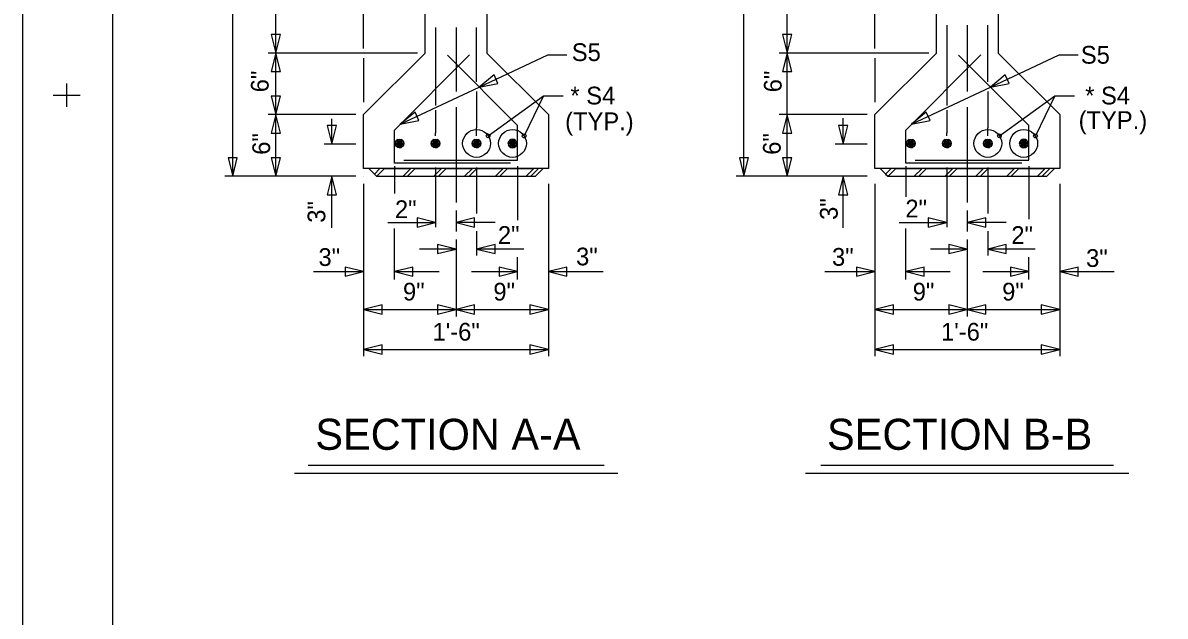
# Model space of a CAD drawing. Extents: x 0 to 34, y -1.9 to 25.4.
# Drawn here: x 0 to 9.27, y 12.77 to 17.58 of the extents above; entities that cross this region are included whole.
import ezdxf

# ---------------------------------------------------------------- set-up
doc = ezdxf.new("R2010")
doc.units = 0
for name, color, linetype in [('Arrowhead Terminators CELL', 7, 'Continuous'), ('P_SMU_Concrete_Girder', 7, 'Continuous'), ('P_SMU_Mis_Center_Lines', 7, 'Continuous'), ('P_SMU_Rebar_S_Bar', 7, 'Continuous'), ('P_SMU_Structural_Steel', 7, 'Continuous'), ('Plan Sheet CELL', 7, 'Continuous'), ('Plot Shape CELL', 7, 'Continuous'), ('Sheet Plan CELL', 7, 'Continuous'), ('SMU_Dimension Lines', 7, 'Continuous'), ('SMU_Text', 7, 'Continuous'), ('SMU_Title Text', 7, 'Continuous'), ('User Information Notes', 7, 'Continuous')]:
    doc.layers.add(name, color=color, linetype=linetype)

msp = doc.modelspace()

# ---------------------------------------------------------------- linework, layer by layer
at = {"layer": 'Arrowhead Terminators CELL'}
for points in [[(2.0532, 17.3368), (2.0907, 17.4868), (2.0157, 17.4868)], [(6.203, 17.3368), (6.2405, 17.4868), (6.1655, 17.4868)], [(2.0532, 17.3368), (2.0157, 17.1868), (2.0907, 17.1868)], [(6.203, 17.3368), (6.1655, 17.1868), (6.2405, 17.1868)], [(3.7047, 17.0606), (3.8564, 17.0906), (3.8245, 17.1584)], [(7.8545, 17.0606), (8.0062, 17.0906), (7.9742, 17.1584)], [(2.0532, 16.8368), (2.0907, 16.9868), (2.0157, 16.9868)], [(2.0532, 16.8368), (2.0157, 16.6868), (2.0907, 16.6868)], [(3.0637, 16.7588), (3.2154, 16.7888), (3.1834, 16.8566)], [(6.203, 16.8368), (6.1655, 16.6868), (6.2405, 16.6868)], [(7.2135, 16.7588), (7.3651, 16.7888), (7.3332, 16.8566)], [(2.5076, 16.5972), (2.5451, 16.7472), (2.4701, 16.7472)], [(6.6574, 16.5972), (6.6949, 16.7472), (6.6199, 16.7472)], [(1.7032, 16.3368), (1.7407, 16.4868), (1.6657, 16.4868)], [(2.0532, 16.3368), (2.0907, 16.4868), (2.0157, 16.4868)], [(5.853, 16.3368), (5.8905, 16.4868), (5.8155, 16.4868)], [(6.203, 16.3368), (6.2405, 16.4868), (6.1655, 16.4868)], [(2.5076, 16.3368), (2.4701, 16.1868), (2.5451, 16.1868)], [(6.6574, 16.3368), (6.6199, 16.1868), (6.6949, 16.1868)], [(3.3493, 15.9605), (3.1993, 15.998), (3.1993, 15.923)], [(3.5159, 15.9605), (3.6659, 15.923), (3.6659, 15.998)], [(7.499, 15.9605), (7.349, 15.998), (7.349, 15.923)], [(7.6657, 15.9605), (7.8157, 15.923), (7.8157, 15.998)], [(3.5159, 15.7459), (3.3659, 15.7834), (3.3659, 15.7084)], [(3.6826, 15.7459), (3.8326, 15.7084), (3.8326, 15.7834)], [(7.6657, 15.7459), (7.5157, 15.7834), (7.5157, 15.7084)], [(7.8324, 15.7459), (7.9824, 15.7084), (7.9824, 15.7834)], [(2.7659, 15.5625), (2.6159, 15.6), (2.6159, 15.525)], [(3.0159, 15.5625), (3.1659, 15.525), (3.1659, 15.6)], [(4.0159, 15.5625), (3.8659, 15.6), (3.8659, 15.525)], [(4.2659, 15.5625), (4.4159, 15.525), (4.4159, 15.6)], [(6.9157, 15.5625), (6.7657, 15.6), (6.7657, 15.525)], [(7.1657, 15.5625), (7.3157, 15.525), (7.3157, 15.6)], [(8.1657, 15.5625), (8.0157, 15.6), (8.0157, 15.525)], [(8.4157, 15.5625), (8.5657, 15.525), (8.5657, 15.6)], [(2.7659, 15.2559), (2.9159, 15.2184), (2.9159, 15.2934)], [(3.5159, 15.2559), (3.3659, 15.2934), (3.3659, 15.2184)], [(3.5159, 15.2559), (3.6659, 15.2184), (3.6659, 15.2934)], [(4.2659, 15.2559), (4.1159, 15.2934), (4.1159, 15.2184)], [(6.9157, 15.2559), (7.0657, 15.2184), (7.0657, 15.2934)], [(7.6657, 15.2559), (7.5157, 15.2934), (7.5157, 15.2184)], [(7.6657, 15.2559), (7.8157, 15.2184), (7.8157, 15.2934)], [(8.4157, 15.2559), (8.2657, 15.2934), (8.2657, 15.2184)], [(2.7659, 14.9305), (2.9159, 14.893), (2.9159, 14.968)], [(4.2659, 14.9305), (4.1159, 14.968), (4.1159, 14.893)], [(6.9157, 14.9305), (7.0657, 14.893), (7.0657, 14.968)], [(8.4157, 14.9305), (8.2657, 14.968), (8.2657, 14.893)]]:
    msp.add_lwpolyline(points, close=True, dxfattribs=at)
at = {"layer": 'P_SMU_Concrete_Girder'}
for points in [[(4.0159, 18.8724), (4.0159, 18.8368), (3.7659, 18.5868), (3.7659, 17.3368), (4.2659, 16.8368), (4.2659, 16.3993), (2.7659, 16.3993), (2.7659, 16.8368), (3.2659, 17.3368), (3.2659, 18.5868), (3.0159, 18.8368), (3.0159, 19.3368), (3.5159, 19.3368)], [(8.1657, 18.8836), (8.1657, 18.8368), (7.9157, 18.5868), (7.9157, 17.3368), (8.4157, 16.8368), (8.4157, 16.3993), (6.9157, 16.3993), (6.9157, 16.8368), (7.4157, 17.3368), (7.4157, 18.5868), (7.1657, 18.8368), (7.1657, 19.3368), (7.6657, 19.3368)]]:
    msp.add_lwpolyline(points, dxfattribs=at)
at = {"layer": 'P_SMU_Mis_Center_Lines'}
for p, q in [((3.5159, 17.5443), (3.5159, 17.0236)), ((7.6657, 17.5621), (7.6657, 17.0236)), ((3.5159, 16.8969), (3.5159, 16.1244)), ((7.6657, 16.8969), (7.6657, 16.1244)), ((3.5159, 16.0579), (3.5159, 15.8889)), ((7.6657, 16.0579), (7.6657, 15.8889)), ((3.5159, 15.8225), (3.5159, 15.1988)), ((7.6657, 15.8225), (7.6657, 15.1988))]:
    msp.add_line(p, q, dxfattribs=at)
at = {"layer": 'P_SMU_Rebar_S_Bar'}
for p, q in [((3.3494, 17.5443), (3.3494, 16.9121)), ((3.6826, 17.1032), (3.6826, 17.5443)), ((7.4991, 17.5621), (7.4991, 16.9121)), ((7.8324, 17.1032), (7.8324, 17.5621)), ((3.6826, 17.0234), (3.6826, 16.7293)), ((7.8324, 17.0234), (7.8324, 16.7293)), ((3.3494, 16.8725), (3.3494, 16.6884)), ((7.4991, 16.8725), (7.4991, 16.6884)), ((3.6826, 16.6652), (3.6826, 16.7293)), ((7.8324, 16.6652), (7.8324, 16.7293)), ((3.3494, 16.6652), (3.3494, 16.6884)), ((7.4991, 16.6652), (7.4991, 16.6884))]:
    msp.add_line(p, q, dxfattribs=at)
for points in [[(3.6266, 17.3216), (3.0159, 16.7111)], [(4.0159, 16.7494), (3.4459, 17.3194)], [(7.7764, 17.3216), (7.1657, 16.7111)], [(8.1657, 16.7494), (7.5956, 17.3194)], [(3.9576, 16.4427), (3.0159, 16.4427), (3.0159, 16.7111)], [(3.0922, 16.4677), (4.0159, 16.4677), (4.0159, 16.7494)], [(8.1074, 16.4427), (7.1657, 16.4427), (7.1657, 16.7111)], [(7.2419, 16.4677), (8.1657, 16.4677), (8.1657, 16.7494)], [(3.0576, 16.6379), (3.071, 16.6352), (3.0825, 16.6276), (3.0901, 16.6162), (3.0928, 16.6027), (3.0901, 16.5893), (3.0825, 16.5778), (3.0711, 16.5702), (3.0576, 16.5675), (3.0442, 16.5702), (3.0327, 16.5778), (3.025, 16.5892), (3.0223, 16.6027), (3.025, 16.6162), (3.0326, 16.6276), (3.0441, 16.6352), (3.0576, 16.6379), (3.0576, 16.6027), (3.0576, 16.5675), (3.0711, 16.5702), (3.0576, 16.6027), (3.0825, 16.5778), (3.0901, 16.5893), (3.0576, 16.6027), (3.0928, 16.6027), (3.0901, 16.6162), (3.0576, 16.6027), (3.0825, 16.6276), (3.071, 16.6352), (3.0576, 16.6027), (3.0441, 16.6352), (3.0326, 16.6276), (3.0576, 16.6027), (3.025, 16.6162), (3.0223, 16.6027), (3.0576, 16.6027), (3.025, 16.5892), (3.0327, 16.5778), (3.0576, 16.6027), (3.0442, 16.5702)], [(3.3493, 16.6379), (3.3627, 16.6352), (3.3742, 16.6276), (3.3818, 16.6162), (3.3845, 16.6027), (3.3818, 16.5893), (3.3742, 16.5778), (3.3628, 16.5702), (3.3493, 16.5675), (3.3358, 16.5702), (3.3244, 16.5778), (3.3167, 16.5892), (3.314, 16.6027), (3.3167, 16.6162), (3.3243, 16.6276), (3.3357, 16.6352), (3.3493, 16.6379), (3.3493, 16.6027), (3.3493, 16.5675), (3.3628, 16.5702), (3.3493, 16.6027), (3.3742, 16.5778), (3.3818, 16.5893), (3.3493, 16.6027), (3.3845, 16.6027), (3.3818, 16.6162), (3.3493, 16.6027), (3.3742, 16.6276), (3.3627, 16.6352), (3.3493, 16.6027), (3.3357, 16.6352), (3.3243, 16.6276), (3.3493, 16.6027), (3.3167, 16.6162), (3.314, 16.6027), (3.3493, 16.6027), (3.3167, 16.5892), (3.3244, 16.5778), (3.3493, 16.6027), (3.3358, 16.5702)], [(3.6826, 16.6379), (3.696, 16.6352), (3.7075, 16.6276), (3.7151, 16.6162), (3.7178, 16.6027), (3.7151, 16.5893), (3.7075, 16.5778), (3.6961, 16.5702), (3.6826, 16.5675), (3.6692, 16.5702), (3.6577, 16.5778), (3.65, 16.5892), (3.6473, 16.6027), (3.65, 16.6162), (3.6576, 16.6276), (3.6691, 16.6352), (3.6826, 16.6379), (3.6826, 16.6027), (3.6826, 16.5675), (3.6961, 16.5702), (3.6826, 16.6027), (3.7075, 16.5778), (3.7151, 16.5893), (3.6826, 16.6027), (3.7178, 16.6027), (3.7151, 16.6162), (3.6826, 16.6027), (3.7075, 16.6276), (3.696, 16.6352), (3.6826, 16.6027), (3.6691, 16.6352), (3.6576, 16.6276), (3.6826, 16.6027), (3.65, 16.6162), (3.6473, 16.6027), (3.6826, 16.6027), (3.65, 16.5892), (3.6577, 16.5778), (3.6826, 16.6027), (3.6692, 16.5702)], [(3.9743, 16.6379), (3.9608, 16.6352), (3.9494, 16.6276), (3.9417, 16.6162), (3.9391, 16.6027), (3.9417, 16.5893), (3.9494, 16.5778), (3.9608, 16.5702), (3.9743, 16.5675), (3.9877, 16.5702), (3.9992, 16.5778), (4.0068, 16.5892), (4.0095, 16.6027), (4.0068, 16.6162), (3.9992, 16.6276), (3.9878, 16.6352), (3.9743, 16.6379), (3.9743, 16.6027), (3.9743, 16.5675), (3.9608, 16.5702), (3.9743, 16.6027), (3.9494, 16.5778), (3.9417, 16.5893), (3.9743, 16.6027), (3.9391, 16.6027), (3.9417, 16.6162), (3.9743, 16.6027), (3.9494, 16.6276), (3.9608, 16.6352), (3.9743, 16.6027), (3.9878, 16.6352), (3.9992, 16.6276), (3.9743, 16.6027), (4.0068, 16.6162), (4.0095, 16.6027), (3.9743, 16.6027), (4.0068, 16.5892), (3.9992, 16.5778), (3.9743, 16.6027), (3.9877, 16.5702)], [(7.2074, 16.6379), (7.2208, 16.6352), (7.2323, 16.6276), (7.2399, 16.6162), (7.2426, 16.6027), (7.2399, 16.5893), (7.2323, 16.5778), (7.2209, 16.5702), (7.2074, 16.5675), (7.1939, 16.5702), (7.1825, 16.5778), (7.1748, 16.5892), (7.1721, 16.6027), (7.1748, 16.6162), (7.1824, 16.6276), (7.1938, 16.6352), (7.2074, 16.6379), (7.2074, 16.6027), (7.2074, 16.5675), (7.2209, 16.5702), (7.2074, 16.6027), (7.2323, 16.5778), (7.2399, 16.5893), (7.2074, 16.6027), (7.2426, 16.6027), (7.2399, 16.6162), (7.2074, 16.6027), (7.2323, 16.6276), (7.2208, 16.6352), (7.2074, 16.6027), (7.1938, 16.6352), (7.1824, 16.6276), (7.2074, 16.6027), (7.1748, 16.6162), (7.1721, 16.6027), (7.2074, 16.6027), (7.1748, 16.5892), (7.1825, 16.5778), (7.2074, 16.6027), (7.1939, 16.5702)], [(7.499, 16.6379), (7.5125, 16.6352), (7.5239, 16.6276), (7.5316, 16.6162), (7.5342, 16.6027), (7.5316, 16.5893), (7.5239, 16.5778), (7.5125, 16.5702), (7.499, 16.5675), (7.4856, 16.5702), (7.4741, 16.5778), (7.4665, 16.5892), (7.4638, 16.6027), (7.4665, 16.6162), (7.4741, 16.6276), (7.4855, 16.6352), (7.499, 16.6379), (7.499, 16.6027), (7.499, 16.5675), (7.5125, 16.5702), (7.499, 16.6027), (7.5239, 16.5778), (7.5316, 16.5893), (7.499, 16.6027), (7.5342, 16.6027), (7.5316, 16.6162), (7.499, 16.6027), (7.5239, 16.6276), (7.5125, 16.6352), (7.499, 16.6027), (7.4855, 16.6352), (7.4741, 16.6276), (7.499, 16.6027), (7.4665, 16.6162), (7.4638, 16.6027), (7.499, 16.6027), (7.4665, 16.5892), (7.4741, 16.5778), (7.499, 16.6027), (7.4856, 16.5702)], [(7.8324, 16.6379), (7.8458, 16.6352), (7.8573, 16.6276), (7.8649, 16.6162), (7.8676, 16.6027), (7.8649, 16.5893), (7.8573, 16.5778), (7.8459, 16.5702), (7.8324, 16.5675), (7.8189, 16.5702), (7.8075, 16.5778), (7.7998, 16.5892), (7.7971, 16.6027), (7.7998, 16.6162), (7.8074, 16.6276), (7.8188, 16.6352), (7.8324, 16.6379), (7.8324, 16.6027), (7.8324, 16.5675), (7.8459, 16.5702), (7.8324, 16.6027), (7.8573, 16.5778), (7.8649, 16.5893), (7.8324, 16.6027), (7.8676, 16.6027), (7.8649, 16.6162), (7.8324, 16.6027), (7.8573, 16.6276), (7.8458, 16.6352), (7.8324, 16.6027), (7.8188, 16.6352), (7.8074, 16.6276), (7.8324, 16.6027), (7.7998, 16.6162), (7.7971, 16.6027), (7.8324, 16.6027), (7.7998, 16.5892), (7.8075, 16.5778), (7.8324, 16.6027), (7.8189, 16.5702)], [(8.124, 16.6379), (8.1106, 16.6352), (8.0991, 16.6276), (8.0915, 16.6162), (8.0888, 16.6027), (8.0915, 16.5893), (8.0991, 16.5778), (8.1105, 16.5702), (8.124, 16.5675), (8.1375, 16.5702), (8.1489, 16.5778), (8.1566, 16.5892), (8.1593, 16.6027), (8.1566, 16.6162), (8.149, 16.6276), (8.1376, 16.6352), (8.124, 16.6379), (8.124, 16.6027), (8.124, 16.5675), (8.1105, 16.5702), (8.124, 16.6027), (8.0991, 16.5778), (8.0915, 16.5893), (8.124, 16.6027), (8.0888, 16.6027), (8.0915, 16.6162), (8.124, 16.6027), (8.0991, 16.6276), (8.1106, 16.6352), (8.124, 16.6027), (8.1376, 16.6352), (8.149, 16.6276), (8.124, 16.6027), (8.1566, 16.6162), (8.1593, 16.6027), (8.124, 16.6027), (8.1566, 16.5892), (8.1489, 16.5778), (8.124, 16.6027), (8.1375, 16.5702)]]:
    msp.add_lwpolyline(points, dxfattribs=at)
at = {"layer": 'P_SMU_Structural_Steel'}
for p, q in [((2.8076, 16.3993), (2.8701, 16.3368)), ((2.8701, 16.3368), (4.1618, 16.3368)), ((4.2243, 16.3993), (4.1618, 16.3368)), ((6.9574, 16.3993), (7.0199, 16.3368)), ((7.0199, 16.3368), (8.3115, 16.3368)), ((8.374, 16.3993), (8.3115, 16.3368))]:
    msp.add_line(p, q, dxfattribs=at)
for points in [[(2.8984, 16.3993), (2.853, 16.3539), (2.8701, 16.3368), (2.8724, 16.3368), (2.9349, 16.3993), (3.1484, 16.3993), (3.0859, 16.3368), (3.1224, 16.3368), (3.1849, 16.3993), (3.3984, 16.3993), (3.3359, 16.3368), (3.3724, 16.3368), (3.4349, 16.3993), (3.6484, 16.3993), (3.5859, 16.3368), (3.6224, 16.3368), (3.6849, 16.3993), (3.8984, 16.3993), (3.8359, 16.3368), (3.8724, 16.3368), (3.9349, 16.3993), (4.1484, 16.3993), (4.0859, 16.3368), (4.1224, 16.3368), (4.1849, 16.3993)], [(7.0482, 16.3993), (7.0028, 16.3539), (7.0199, 16.3368), (7.0222, 16.3368), (7.0847, 16.3993), (7.2982, 16.3993), (7.2357, 16.3368), (7.2722, 16.3368), (7.3347, 16.3993), (7.5482, 16.3993), (7.4857, 16.3368), (7.5222, 16.3368), (7.5847, 16.3993), (7.7982, 16.3993), (7.7357, 16.3368), (7.7722, 16.3368), (7.8347, 16.3993), (8.0482, 16.3993), (7.9857, 16.3368), (8.0222, 16.3368), (8.0847, 16.3993), (8.2982, 16.3993), (8.2357, 16.3368), (8.2722, 16.3368), (8.3347, 16.3993)]]:
    msp.add_lwpolyline(points, dxfattribs=at)
at = {"layer": 'Plan Sheet CELL'}
for p, q in [((0.3561, 16.8997), (0.3561, 17.0888)), ((0.2466, 16.9942), (0.4655, 16.9942))]:
    msp.add_line(p, q, dxfattribs=at)
at = {"layer": 'Plot Shape CELL'}
msp.add_lwpolyline([(0, 21.9618), (33.9996, 21.9618), (33.9996, -0.0378), (0, -0.0378)], close=True, dxfattribs=at)
at = {"layer": 'Sheet Plan CELL'}
msp.add_line((0.729, 0.4122), (0.7295, 21.5118), dxfattribs=at)
at = {"layer": 'SMU_Dimension Lines'}
for p, q in [((1.7032, 16.3368), (1.7032, 19.3368)), ((5.853, 16.3368), (5.853, 19.3368)), ((2.0532, 17.3368), (2.0532, 18.5868)), ((6.203, 17.3368), (6.203, 18.5868)), ((2.7659, 17.3723), (2.7659, 17.6926)), ((6.9157, 17.3723), (6.9157, 17.6926)), ((3.2029, 17.3368), (1.9902, 17.3368)), ((2.0532, 16.8368), (2.0532, 17.3368)), ((2.7659, 17.2939), (2.7659, 16.9367)), ((7.3527, 17.3368), (6.14, 17.3368)), ((6.203, 16.8368), (6.203, 17.3368)), ((6.9157, 17.2939), (6.9157, 16.9367)), ((3.7766, 16.6649), (4.2258, 16.99)), ((4.2258, 16.99), (4.0692, 16.6636)), ((4.2258, 16.99), (4.3861, 16.99)), ((7.9264, 16.6649), (8.3755, 16.99)), ((8.3755, 16.99), (8.2189, 16.6636)), ((8.3755, 16.99), (8.5359, 16.99)), ((2.7029, 16.8368), (1.9902, 16.8368)), ((2.0532, 16.3368), (2.0532, 16.8368)), ((2.5076, 16.5972), (2.5076, 16.8029)), ((6.8527, 16.8368), (6.14, 16.8368)), ((6.203, 16.3368), (6.203, 16.8368)), ((6.6574, 16.5972), (6.6574, 16.8085)), ((2.7029, 16.5972), (2.4446, 16.5972)), ((6.8527, 16.5972), (6.5943, 16.5972)), ((3.0159, 16.4171), (3.0159, 16.1954)), ((4.0159, 16.4196), (4.0159, 15.9813)), ((7.1657, 16.4171), (7.1657, 16.1708)), ((8.1657, 16.4196), (8.1657, 15.9878)), ((2.7029, 16.3368), (1.6402, 16.3368)), ((2.5076, 15.9189), (2.5076, 16.3368)), ((3.3493, 16.4069), (3.3493, 15.9229)), ((3.6826, 16.4069), (3.6826, 16.0329)), ((6.8527, 16.3368), (5.79, 16.3368)), ((6.6574, 15.9189), (6.6574, 16.3368)), ((7.499, 16.4069), (7.499, 15.9229)), ((7.8324, 16.4069), (7.8324, 16.0352)), ((2.7659, 16.2738), (2.7659, 14.875)), ((4.2659, 16.2738), (4.2659, 14.875)), ((6.9157, 16.2738), (6.9157, 14.875)), ((8.4157, 16.2738), (8.4157, 14.875)), ((2.9634, 15.9605), (3.3493, 15.9605)), ((3.8326, 15.9605), (3.5159, 15.9605)), ((7.1132, 15.9605), (7.499, 15.9605)), ((7.9824, 15.9605), (7.6657, 15.9605)), ((3.0159, 15.4986), (3.0159, 15.9133)), ((3.6826, 15.8915), (3.6826, 15.6941)), ((7.1657, 15.4986), (7.1657, 15.9133)), ((7.8324, 15.8909), (7.8324, 15.6941)), ((3.5159, 15.7459), (3.2186, 15.7459)), ((4.067, 15.7459), (3.6826, 15.7459)), ((4.0159, 15.4986), (4.0159, 15.6802)), ((7.6657, 15.7459), (7.3683, 15.7459)), ((8.2167, 15.7459), (7.8324, 15.7459)), ((8.1657, 15.4986), (8.1657, 15.6802)), ((2.3602, 15.5625), (2.7659, 15.5625)), ((3.0159, 15.5625), (3.378, 15.5625)), ((3.6418, 15.5625), (4.0159, 15.5625)), ((4.2659, 15.5625), (4.7091, 15.5625)), ((6.51, 15.5625), (6.9157, 15.5625)), ((7.1657, 15.5625), (7.5277, 15.5625)), ((7.7916, 15.5625), (8.1657, 15.5625)), ((8.4157, 15.5625), (8.8588, 15.5625)), ((2.7659, 15.2559), (3.5159, 15.2559)), ((3.5159, 15.2559), (4.2659, 15.2559)), ((6.9157, 15.2559), (7.6657, 15.2559)), ((7.6657, 15.2559), (8.4157, 15.2559)), ((2.7659, 14.9305), (4.2659, 14.9305)), ((6.9157, 14.9305), (8.4157, 14.9305))]:
    msp.add_line(p, q, dxfattribs=at)
for points in [[(3.7047, 17.0606), (4.2605, 17.3222), (4.4159, 17.3222)], [(7.8545, 17.0606), (8.4102, 17.3222), (8.5656, 17.3222)], [(3.0637, 16.7588), (3.7047, 17.0606)], [(7.2135, 16.7588), (7.8545, 17.0606)], [(3.7766, 16.6649), (3.7766, 16.6649), (3.7766, 16.6649)], [(7.9264, 16.6649), (7.9264, 16.6649), (7.9264, 16.6649)]]:
    msp.add_lwpolyline(points, dxfattribs=at)
for centre, radius in [((3.6826, 16.6027), 0.1128), ((3.9743, 16.6027), 0.1128), ((7.8324, 16.6027), 0.1128), ((8.124, 16.6027), 0.1128), ((3.7766, 16.6649), 0.0154), ((4.0692, 16.6636), 0.0154), ((7.9264, 16.6649), 0.0154), ((8.2189, 16.6636), 0.0154)]:
    msp.add_circle(centre, radius, dxfattribs=at)
at = {"layer": 'SMU_Title Text'}
for p, q in [((2.2036, 13.9273), (4.8283, 13.9273)), ((2.3147, 13.9903), (4.7171, 13.9903)), ((6.3533, 13.9273), (8.9781, 13.9273)), ((6.4779, 13.9903), (8.8534, 13.9903))]:
    msp.add_line(p, q, dxfattribs=at)
at = {"layer": 'User Information Notes'}
msp.add_line((2.7659, 16.3368), (2.7659, 16.3368), dxfattribs=at)

# ---------------------------------------------------------------- texts
at = {"layer": 'SMU_Text'}
for s, p in [('S5', (4.4556, 17.2716)), ('S5', (8.5873, 17.2502)), ('* S4', (4.4445, 16.9194)), ('* S4', (8.6225, 16.9194)), ('(TYP.)', (4.4015, 16.7104)), ('(TYP.)', (8.5694, 16.7205)), ('2"', (3.0201, 15.9968)), ('2"', (7.1631, 16.0022)), ('2"', (3.8559, 15.7878)), ('2"', (8.0232, 15.7869)), ('3"', (2.3998, 15.6086)), ('3"', (4.4904, 15.6133)), ('3"', (6.5677, 15.61)), ('3"', (8.63, 15.6006)), ('9"', (3.0855, 15.3279)), ('9"', (3.8192, 15.3279)), ('9"', (7.2229, 15.3279)), ('9"', (7.9487, 15.3279)), ('1\'-6"', (3.3253, 15.0025)), ('1\'-6"', (7.4526, 15.0025))]:
    msp.add_text(s, height=0.144, dxfattribs=at).set_placement(p)
for s, p in [('6"', (1.9951, 17.0179)), ('6"', (6.1589, 17.0179)), ('6"', (2.0069, 16.5109)), ('6"', (6.151, 16.5109)), ('3"', (6.6137, 15.9824)), ('3"', (2.4549, 15.9592))]:
    msp.add_text(s, height=0.144, rotation=90, dxfattribs=at).set_placement(p)
at = {"layer": 'SMU_Title Text'}
for s, p in [('SECTION A-A', (2.3739, 14.1163)), ('SECTION B-B', (6.5271, 14.1163))]:
    msp.add_text(s, height=0.252, dxfattribs=at).set_placement(p)

doc.saveas('drawing.dxf')
